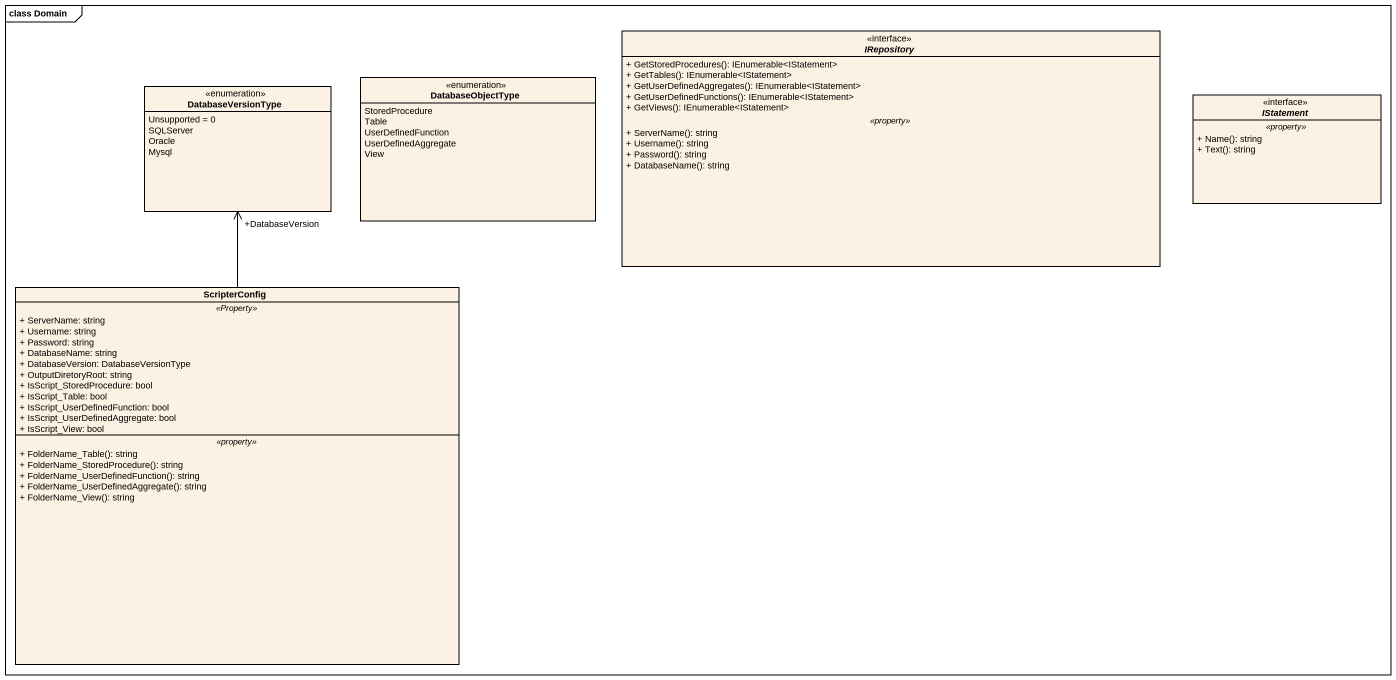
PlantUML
@startuml
mainframe class Domain
hide circle
hide empty members
skinparam classAttributeIconSize 0
interface IRepository <<interface>> {
  + GetStoredProcedures(): IEnumerable<IStatement>
  + GetTables(): IEnumerable<IStatement>
  + GetUserDefinedAggregates(): IEnumerable<IStatement>
  + GetUserDefinedFunctions(): IEnumerable<IStatement>
  + GetViews(): IEnumerable<IStatement>
  .. <<property>> ..
  + ServerName(): string
  + Username(): string
  + Password(): string
  + DatabaseName(): string
}
enum DatabaseVersionType {
  Unsupported = 0
  SQLServer
  Oracle
  Mysql
}
enum DatabaseObjectType {
  StoredProcedure
  Table
  UserDefinedFunction
  UserDefinedAggregate
  View
}
interface IStatement <<interface>> {
  .. <<property>> ..
  + Name(): string
  + Text(): string
}
class ScripterConfig {
  .. <<Property>> ..
  + ServerName: string
  + Username: string
  + Password: string
  + DatabaseName: string
  + DatabaseVersion: DatabaseVersionType
  + OutputDiretoryRoot: string
  + IsScript_StoredProcedure: bool
  + IsScript_Table: bool
  + IsScript_UserDefinedFunction: bool
  + IsScript_UserDefinedAggregate: bool
  + IsScript_View: bool
  .. <<property>> ..
  + FolderName_Table(): string
  + FolderName_StoredProcedure(): string
  + FolderName_UserDefinedFunction(): string
  + FolderName_UserDefinedAggregate(): string
  + FolderName_View(): string
}
ScripterConfig -up-> "+DatabaseVersion" DatabaseVersionType
@enduml
